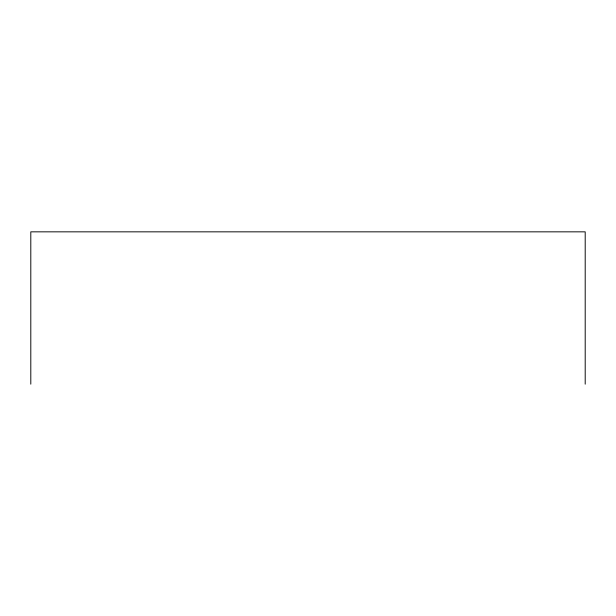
<?xml version="1.0" encoding="UTF-8"?>
<svg xmlns="http://www.w3.org/2000/svg" width="616" height="616" viewBox="0 0 616 616"><rect width="100%" height="100%" fill="white"/><g stroke="black" fill="none" stroke-linecap="round" stroke-linejoin="round"><path stroke-width="0.92" d="M585.2 384.161L585.2 231.839L30.8 231.839L30.8 384.161"/></g></svg>
